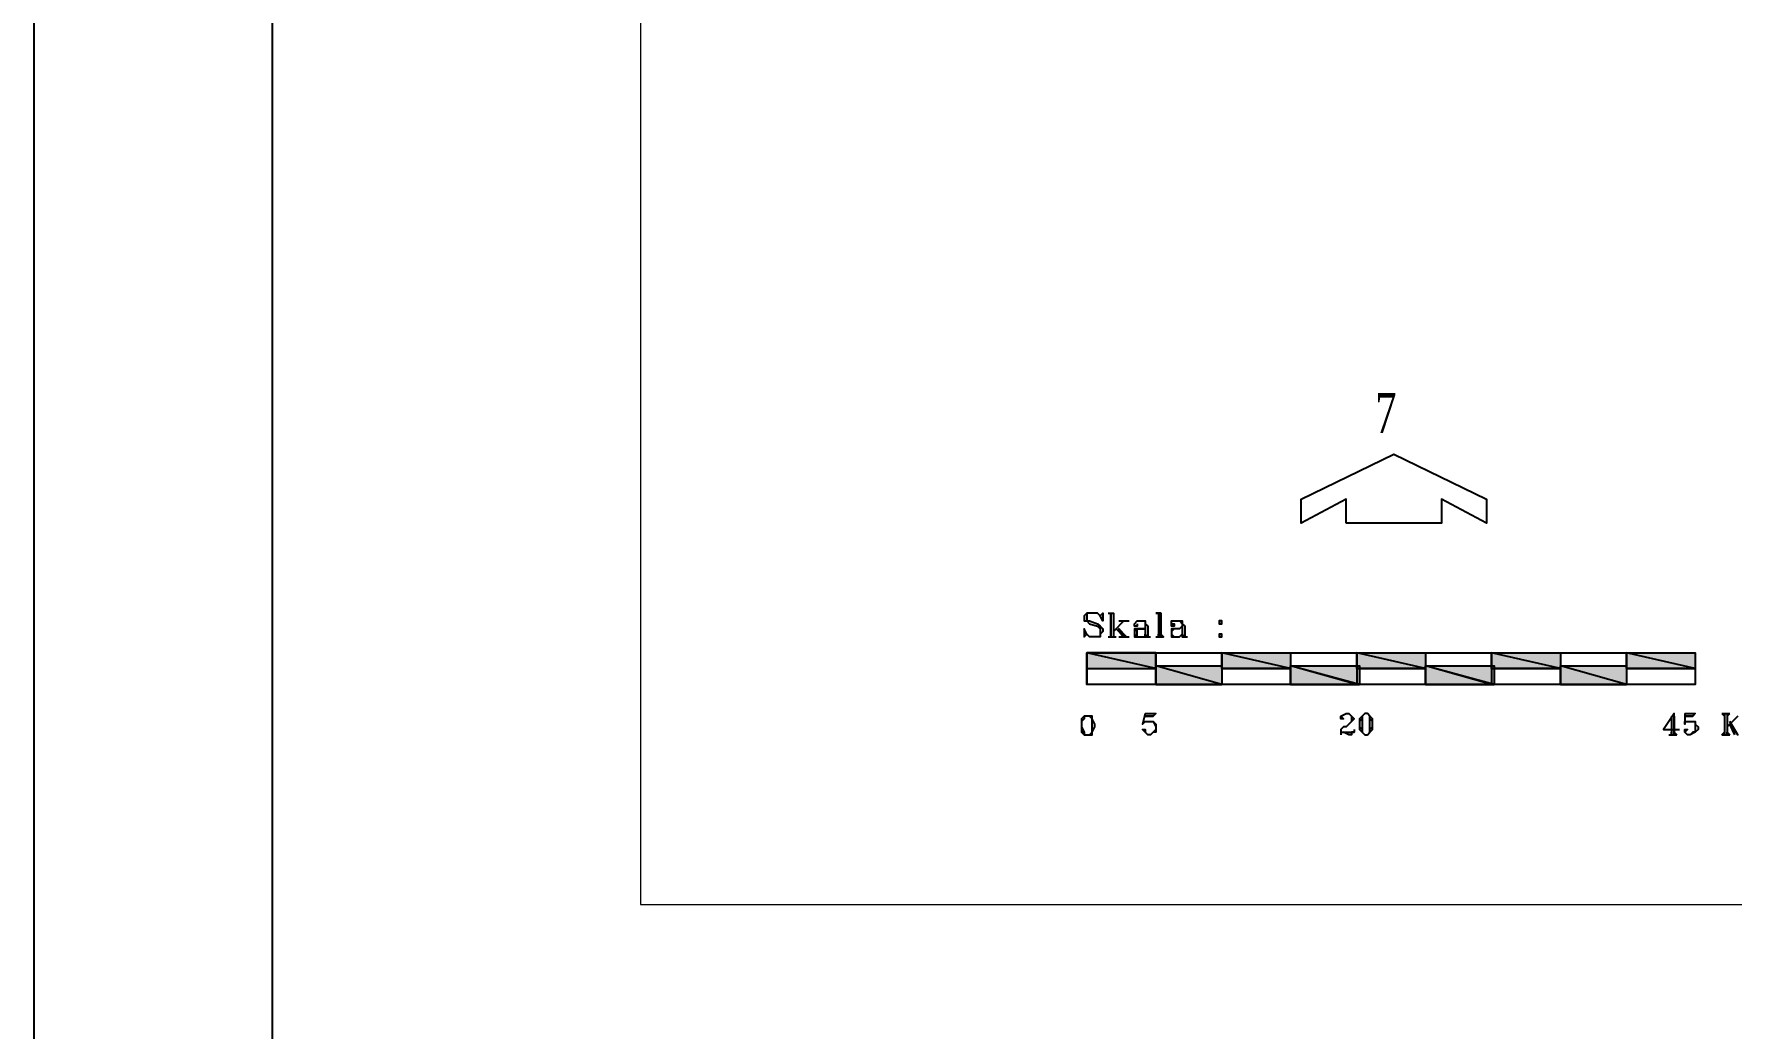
# Model space of a CAD drawing. Header units: millimetres. Extents: x 658 to 813, y 806 to 883.
# Drawn here: x 782.331 to 784.281, y 861.546 to 862.688 of the extents above; entities that cross this region are included whole.
import ezdxf

# ---------------------------------------------------------------- set-up
doc = ezdxf.new("R2010")
doc.units = ezdxf.units.MM
doc.header["$LTSCALE"] = 0.1
doc.linetypes.add('atContinuous2', pattern=[0])
doc.layers.add('arsir', color=14, linetype='Continuous', lineweight=0)
doc.layers.add('new', color=255, linetype='Continuous')
doc.styles.add('Romantic', font='romantic.ttf', dxfattribs={"height": 0.2})

# ---------------------------------------------------------------- blocks, each defined once
blk = doc.blocks.new('LOKASI')
blk.add_lwpolyline([(20620.645, 3407.9194), (20678.101, 3407.9194), (20678.101, 3448.549), (20620.645, 3448.549)], close=True)
at = {"color": 7}
blk.add_lwpolyline([(20621.1598, 3448.0134), (20677.5862, 3448.0134), (20677.5862, 3408.455), (20621.1598, 3408.455)], close=True, dxfattribs=at)

msp = doc.modelspace()

# ---------------------------------------------------------------- hatches: boundary and pattern name
h = msp.add_hatch(color=7)
h.paths.add_polyline_path([(783.5411, 861.9586), (783.6202, 861.9586), (783.5411, 861.9768)], flags=16)
h.paths.add_polyline_path([(783.6202, 861.9586), (783.5411, 861.9768), (783.6202, 861.9768)])
h = msp.add_hatch(color=7)
h.paths.add_polyline_path([(783.6202, 861.9403), (783.6962, 861.9403), (783.6202, 861.9616)], flags=16)
h.paths.add_polyline_path([(783.6962, 861.9403), (783.6202, 861.9616), (783.6962, 861.9616)])
h = msp.add_hatch(color=7)
h.paths.add_polyline_path([(783.6202, 861.9403), (783.6962, 861.9403), (783.6202, 861.9616)], flags=16)
h.paths.add_polyline_path([(783.6962, 861.9403), (783.6202, 861.9616), (783.6962, 861.9616)])
h = msp.add_hatch(color=7)
h.paths.add_polyline_path([(783.6962, 861.9586), (783.7752, 861.9586), (783.6962, 861.9768)], flags=16)
h.paths.add_polyline_path([(783.7752, 861.9586), (783.6962, 861.9768), (783.7752, 861.9768)])
h = msp.add_hatch(color=7)
h.paths.add_polyline_path([(783.7752, 861.9403), (783.8512, 861.9403), (783.7752, 861.9616)], flags=16)
h.paths.add_polyline_path([(783.8512, 861.9403), (783.7752, 861.9616), (783.8512, 861.9616)])
h = msp.add_hatch(color=7)
h.paths.add_polyline_path([(783.7752, 861.9403), (783.8542, 861.9403), (783.7752, 861.9616)], flags=16)
h.paths.add_polyline_path([(783.8542, 861.9403), (783.7752, 861.9616), (783.8542, 861.9616)])
h = msp.add_hatch(color=7)
h.paths.add_polyline_path([(783.8512, 861.9586), (783.9302, 861.9586), (783.8512, 861.9768)], flags=16)
h.paths.add_polyline_path([(783.9302, 861.9586), (783.8512, 861.9768), (783.9302, 861.9768)])
h = msp.add_hatch(color=7)
h.paths.add_polyline_path([(783.9302, 861.9403), (784.0062, 861.9403), (783.9302, 861.9616)], flags=16)
h.paths.add_polyline_path([(784.0062, 861.9403), (783.9302, 861.9616), (784.0062, 861.9616)])
h = msp.add_hatch(color=7)
h.paths.add_polyline_path([(783.9302, 861.9403), (784.0093, 861.9403), (783.9302, 861.9616)], flags=16)
h.paths.add_polyline_path([(784.0093, 861.9403), (783.9302, 861.9616), (784.0093, 861.9616)])
h = msp.add_hatch(color=7)
h.paths.add_polyline_path([(784.0062, 861.9586), (784.0853, 861.9586), (784.0062, 861.9768)], flags=16)
h.paths.add_polyline_path([(784.0853, 861.9586), (784.0062, 861.9768), (784.0853, 861.9768)])
h = msp.add_hatch(color=7)
h.paths.add_polyline_path([(784.0853, 861.9403), (784.1613, 861.9403), (784.0853, 861.9616)], flags=16)
h.paths.add_polyline_path([(784.1613, 861.9403), (784.0853, 861.9616), (784.1613, 861.9616)])
h = msp.add_hatch(color=7)
h.paths.add_polyline_path([(784.0853, 861.9403), (784.1613, 861.9403), (784.0853, 861.9616)], flags=16)
h.paths.add_polyline_path([(784.1613, 861.9403), (784.0853, 861.9616), (784.1613, 861.9616)])
h = msp.add_hatch(color=7)
h.paths.add_polyline_path([(784.1613, 861.9586), (784.2403, 861.9586), (784.1613, 861.9768)], flags=16)
h.paths.add_polyline_path([(784.2403, 861.9586), (784.1613, 861.9768), (784.2403, 861.9768)])

# ---------------------------------------------------------------- linework, layer by layer
at = {"color": 7, "linetype": 'atContinuous2'}
for p, q in [((783.6202, 861.9586), (783.5411, 861.9768)), ((783.5411, 861.9768), (783.5411, 861.9586)), ((783.6202, 861.9586), (783.5411, 861.9768)), ((783.5411, 861.9768), (783.6202, 861.9768)), ((783.5411, 861.9586), (783.6202, 861.9586)), ((783.6202, 861.9768), (783.6202, 861.9586)), ((783.6962, 861.9403), (783.6202, 861.9616)), ((783.6202, 861.9616), (783.6202, 861.9403)), ((783.6962, 861.9403), (783.6202, 861.9616)), ((783.6202, 861.9616), (783.6962, 861.9616)), ((783.6962, 861.9403), (783.6202, 861.9616)), ((783.6202, 861.9616), (783.6202, 861.9403)), ((783.6962, 861.9403), (783.6202, 861.9616)), ((783.6202, 861.9616), (783.6962, 861.9616)), ((783.7752, 861.9586), (783.6962, 861.9768)), ((783.6962, 861.9768), (783.6962, 861.9586)), ((783.7752, 861.9586), (783.6962, 861.9768)), ((783.6962, 861.9768), (783.7752, 861.9768)), ((783.6962, 861.9616), (783.6962, 861.9403)), ((783.6962, 861.9616), (783.6962, 861.9403)), ((783.6962, 861.9586), (783.7752, 861.9586)), ((783.7752, 861.9768), (783.7752, 861.9586)), ((783.8512, 861.9403), (783.7752, 861.9616)), ((783.7752, 861.9616), (783.7752, 861.9403)), ((783.8512, 861.9403), (783.7752, 861.9616)), ((783.7752, 861.9616), (783.8512, 861.9616)), ((783.8542, 861.9403), (783.7752, 861.9616)), ((783.7752, 861.9616), (783.7752, 861.9403)), ((783.8542, 861.9403), (783.7752, 861.9616)), ((783.7752, 861.9616), (783.8542, 861.9616)), ((783.9302, 861.9586), (783.8512, 861.9768)), ((783.8512, 861.9768), (783.8512, 861.9586)), ((783.9302, 861.9586), (783.8512, 861.9768)), ((783.8512, 861.9768), (783.9302, 861.9768)), ((783.8512, 861.9616), (783.8512, 861.9403)), ((783.8512, 861.9586), (783.9302, 861.9586)), ((783.8542, 861.9616), (783.8542, 861.9403)), ((783.9302, 861.9768), (783.9302, 861.9586)), ((784.0062, 861.9403), (783.9302, 861.9616)), ((783.9302, 861.9616), (783.9302, 861.9403)), ((784.0062, 861.9403), (783.9302, 861.9616)), ((783.9302, 861.9616), (784.0062, 861.9616)), ((784.0093, 861.9403), (783.9302, 861.9616)), ((783.9302, 861.9616), (783.9302, 861.9403)), ((784.0093, 861.9403), (783.9302, 861.9616)), ((783.9302, 861.9616), (784.0093, 861.9616)), ((784.0853, 861.9586), (784.0062, 861.9768)), ((784.0062, 861.9768), (784.0062, 861.9586)), ((784.0853, 861.9586), (784.0062, 861.9768)), ((784.0062, 861.9768), (784.0853, 861.9768)), ((784.0062, 861.9616), (784.0062, 861.9403)), ((784.0062, 861.9586), (784.0853, 861.9586)), ((784.0093, 861.9616), (784.0093, 861.9403)), ((784.0853, 861.9768), (784.0853, 861.9586)), ((784.1613, 861.9403), (784.0853, 861.9616)), ((784.0853, 861.9616), (784.0853, 861.9403)), ((784.1613, 861.9403), (784.0853, 861.9616)), ((784.0853, 861.9616), (784.1613, 861.9616)), ((784.1613, 861.9403), (784.0853, 861.9616)), ((784.0853, 861.9616), (784.0853, 861.9403)), ((784.1613, 861.9403), (784.0853, 861.9616)), ((784.0853, 861.9616), (784.1613, 861.9616)), ((784.2403, 861.9586), (784.1613, 861.9768)), ((784.1613, 861.9768), (784.1613, 861.9586)), ((784.2403, 861.9586), (784.1613, 861.9768)), ((784.1613, 861.9768), (784.2403, 861.9768)), ((784.1613, 861.9616), (784.1613, 861.9403)), ((784.1613, 861.9616), (784.1613, 861.9403)), ((784.1613, 861.9586), (784.2403, 861.9586)), ((784.2403, 861.9768), (784.2403, 861.9586)), ((783.6202, 861.9403), (783.6962, 861.9403)), ((783.6202, 861.9403), (783.6962, 861.9403)), ((783.7752, 861.9403), (783.8512, 861.9403)), ((783.7752, 861.9403), (783.8542, 861.9403)), ((783.9302, 861.9403), (784.0062, 861.9403)), ((783.9302, 861.9403), (784.0093, 861.9403)), ((784.0853, 861.9403), (784.1613, 861.9403)), ((784.0853, 861.9403), (784.1613, 861.9403))]:
    msp.add_line(p, q, dxfattribs=at)
at = {"color": 7}
for points in [[(783.839, 862.1258), (783.839, 862.1531), (783.7874, 862.1258), (783.7874, 862.1531), (783.8938, 862.2048), (784.0002, 862.1531), (784.0002, 862.1258), (783.9485, 862.1531), (783.9485, 862.1258), (783.839, 862.1258)], [(783.5563, 862.0194), (783.5594, 862.0224), (783.5594, 862.0133), (783.5563, 862.0194), (783.5533, 862.0224), (783.5502, 862.0224), (783.5472, 862.0224), (783.5411, 862.0224), (783.5381, 862.0194), (783.5381, 862.0133), (783.5411, 862.0133), (783.5442, 862.0102), (783.5533, 862.0072), (783.5563, 862.0042), (783.5563, 861.9981), (783.5563, 861.995)], [(783.5411, 862.0224), (783.5411, 862.0194), (783.5411, 862.0163), (783.5411, 862.0133), (783.5442, 862.0133), (783.5533, 862.0102), (783.5563, 862.0072), (783.5594, 862.0042), (783.5594, 862.0011), (783.5563, 861.9981), (783.5563, 861.995), (783.5502, 861.995), (783.5472, 861.995), (783.5442, 861.995), (783.5411, 861.9981), (783.5381, 862.0042), (783.5381, 861.995), (783.5411, 861.9981)], [(783.5654, 862.0224), (783.5715, 862.0224), (783.5715, 861.995)], [(783.5654, 862.0224), (783.5685, 862.0224), (783.5685, 862.0194)], [(783.5685, 862.0224), (783.5685, 861.995), (783.5685, 862.0224)], [(783.6262, 862.0224), (783.6262, 861.995), (783.6262, 862.0224), (783.6202, 862.0224)], [(783.6202, 862.0224), (783.6232, 862.0224), (783.6232, 862.0194)], [(783.6232, 862.0224), (783.6232, 861.995)], [(783.5411, 862.0133), (783.5442, 862.0102), (783.5533, 862.0072), (783.5563, 862.0072), (783.5563, 862.0042)], [(783.5654, 861.995), (783.5685, 861.995), (783.5685, 861.9981)], [(783.5837, 862.0133), (783.5715, 862.0011)], [(783.5715, 861.9981), (783.5715, 861.995), (783.5746, 861.995)], [(783.5867, 861.995), (783.5776, 862.0042), (783.5837, 861.995), (783.5746, 862.0042)], [(783.5776, 862.0133), (783.5898, 862.0133)], [(783.5806, 862.0133), (783.5837, 862.0133), (783.5867, 862.0133)], [(783.5837, 861.9981), (783.5806, 861.995)], [(783.5806, 861.9981), (783.5867, 861.995)], [(783.5989, 862.0102), (783.5989, 862.0072), (783.5958, 862.0072), (783.5958, 862.0102), (783.5989, 862.0133), (783.605, 862.0133), (783.608, 862.0133), (783.608, 862.0102), (783.611, 862.0072), (783.611, 861.9981), (783.611, 861.995), (783.6141, 861.995)], [(783.608, 862.0072), (783.608, 862.0042), (783.5989, 862.0042), (783.5958, 862.0042), (783.5958, 862.0011), (783.5958, 861.9981), (783.5958, 861.995), (783.5989, 861.995), (783.605, 861.995), (783.608, 861.995), (783.608, 861.9981)], [(783.5989, 862.0042), (783.5958, 862.0011), (783.5958, 861.9981), (783.5989, 861.995), (783.5989, 861.9981), (783.5989, 862.0011), (783.5989, 862.0042), (783.6019, 862.0042), (783.608, 862.0042)], [(783.605, 862.0133), (783.608, 862.0133), (783.608, 862.0102), (783.608, 861.9981), (783.608, 861.995), (783.6141, 861.995)], [(783.608, 862.0102), (783.608, 862.0072), (783.608, 861.9981), (783.611, 861.995)], [(783.6202, 861.995), (783.6232, 861.995), (783.6232, 861.9981)], [(783.6262, 861.9981), (783.6293, 861.995), (783.6262, 861.995)], [(783.6384, 862.0102), (783.6414, 862.0102), (783.6414, 862.0072), (783.6384, 862.0072), (783.6384, 862.0102), (783.6384, 862.0133), (783.6414, 862.0133), (783.6475, 862.0133), (783.6506, 862.0133), (783.6506, 862.0102), (783.6536, 862.0072), (783.6536, 861.9981), (783.6536, 861.995), (783.6566, 861.995)], [(783.6506, 862.0072), (783.6475, 862.0042), (783.6414, 862.0042), (783.6384, 862.0042), (783.6384, 862.0011), (783.6384, 861.9981), (783.6384, 861.995), (783.6414, 861.995), (783.6475, 861.995), (783.6506, 861.9981)], [(783.6384, 862.0042), (783.6384, 862.0011), (783.6384, 861.9981), (783.6384, 861.995)], [(783.6475, 862.0042), (783.6445, 862.0042), (783.6414, 862.0042), (783.6384, 862.0011), (783.6384, 861.9981), (783.6414, 861.995)], [(783.6475, 862.0133), (783.6506, 862.0102), (783.6506, 861.9981), (783.6506, 861.995), (783.6566, 861.995)], [(783.6506, 862.0102), (783.6506, 862.0072), (783.6506, 861.9981), (783.6536, 861.995)], [(783.6931, 862.0133), (783.6931, 862.0102), (783.6962, 862.0102), (783.6962, 862.0133), (783.6931, 862.0133), (783.6931, 862.0102), (783.6962, 862.0102), (783.6962, 862.0133), (783.6931, 862.0133)], [(783.6931, 861.9981), (783.6931, 861.995), (783.6962, 861.995), (783.6962, 861.9981), (783.6931, 861.9981), (783.6931, 861.995), (783.6962, 861.995), (783.6962, 861.9981), (783.6931, 861.9981)], [(783.5654, 861.995), (783.5746, 861.995)], [(783.5776, 861.995), (783.5898, 861.995)], [(783.6202, 861.995), (783.6293, 861.995)], [(783.5411, 861.9768), (783.5411, 861.9586), (783.6202, 861.9586), (783.6202, 861.9768), (783.5411, 861.9768), (784.2403, 861.9768), (784.2403, 861.9403), (783.5411, 861.9403), (783.5411, 861.9768)], [(783.5411, 861.9646), (783.5411, 861.9403)], [(783.6202, 861.9616), (783.6962, 861.9616), (783.6962, 861.9403), (783.6202, 861.9403), (783.6202, 861.9616)], [(783.6202, 861.9616), (783.6962, 861.9616), (783.6962, 861.9403), (783.6202, 861.9403), (783.6202, 861.9616)], [(783.6962, 861.9768), (783.7752, 861.9768), (783.7752, 861.9586), (783.6962, 861.9586), (783.6962, 861.9768)], [(783.7752, 861.9616), (783.8512, 861.9616), (783.8512, 861.9403), (783.7752, 861.9403), (783.7752, 861.9616)], [(783.7752, 861.9616), (783.8542, 861.9616), (783.8542, 861.9403), (783.7752, 861.9403), (783.7752, 861.9616)], [(783.8512, 861.9768), (783.9302, 861.9768), (783.9302, 861.9586), (783.8512, 861.9586), (783.8512, 861.9768)], [(783.9302, 861.9616), (784.0062, 861.9616), (784.0062, 861.9403), (783.9302, 861.9403), (783.9302, 861.9616)], [(783.9302, 861.9616), (784.0093, 861.9616), (784.0093, 861.9403), (783.9302, 861.9403), (783.9302, 861.9616)], [(784.0062, 861.9768), (784.0853, 861.9768), (784.0853, 861.9586), (784.0062, 861.9586), (784.0062, 861.9768)], [(784.0853, 861.9616), (784.1613, 861.9616), (784.1613, 861.9403), (784.0853, 861.9403), (784.0853, 861.9616)], [(784.0853, 861.9616), (784.1613, 861.9616), (784.1613, 861.9403), (784.0853, 861.9403), (784.0853, 861.9616)], [(784.1613, 861.9768), (784.2403, 861.9768), (784.2403, 861.9586), (784.1613, 861.9586), (784.1613, 861.9768)], [(783.5411, 861.9038), (783.5381, 861.9038), (783.535, 861.9008), (783.535, 861.8947), (783.535, 861.8917), (783.535, 861.8856), (783.5381, 861.8826), (783.5411, 861.8826), (783.5442, 861.8826), (783.5472, 861.8826), (783.5472, 861.8856), (783.5502, 861.8917), (783.5502, 861.8947), (783.5472, 861.9008), (783.5472, 861.9038), (783.5442, 861.9038), (783.5411, 861.9038)], [(783.5381, 861.9038), (783.535, 861.9008), (783.535, 861.8978), (783.535, 861.8917), (783.535, 861.8856), (783.5381, 861.8856)], [(783.5411, 861.9038), (783.5381, 861.9038), (783.5381, 861.9008), (783.535, 861.8978), (783.535, 861.8917), (783.5381, 861.8856), (783.5381, 861.8826), (783.5411, 861.8826)], [(783.5442, 861.8826), (783.5472, 861.8856), (783.5472, 861.8917), (783.5472, 861.8978), (783.5472, 861.9008), (783.5442, 861.9038)], [(783.5472, 861.8856), (783.5472, 861.8917), (783.5472, 861.8978), (783.5472, 861.9008), (783.5472, 861.9038)], [(783.608, 861.9069), (783.605, 861.8947), (783.608, 861.8978), (783.611, 861.8978), (783.6141, 861.8978), (783.6171, 861.8978), (783.6202, 861.8947), (783.6202, 861.8917), (783.6202, 861.8886), (783.6202, 861.8856), (783.6171, 861.8856), (783.6141, 861.8826), (783.611, 861.8826), (783.608, 861.8856), (783.605, 861.8886), (783.608, 861.8886), (783.608, 861.8856)], [(783.608, 861.9069), (783.6202, 861.9069), (783.6171, 861.9038), (783.6141, 861.9038), (783.608, 861.9038), (783.6171, 861.9038)], [(783.833, 861.9038), (783.836, 861.9008), (783.833, 861.9008), (783.833, 861.9038), (783.839, 861.9069), (783.8421, 861.9069), (783.8451, 861.9038), (783.8482, 861.9008), (783.8451, 861.8978), (783.8421, 861.8947), (783.839, 861.8917), (783.836, 861.8917), (783.833, 861.8886), (783.833, 861.8856), (783.833, 861.8826)], [(783.8421, 861.9069), (783.8451, 861.9038), (783.8451, 861.9008), (783.8451, 861.8978), (783.8421, 861.8947), (783.839, 861.8917)], [(783.8451, 861.9038), (783.8451, 861.9008), (783.8451, 861.8978)], [(783.8603, 861.9069), (783.8573, 861.9038), (783.8542, 861.9008), (783.8542, 861.8978), (783.8542, 861.8917), (783.8542, 861.8886), (783.8573, 861.8856), (783.8603, 861.8826), (783.8634, 861.8826), (783.8664, 861.8856), (783.8694, 861.8886), (783.8694, 861.8917), (783.8694, 861.8978), (783.8694, 861.9008), (783.8664, 861.9038), (783.8634, 861.9069), (783.8603, 861.9069)], [(783.8573, 861.9038), (783.8573, 861.9008), (783.8542, 861.8978), (783.8542, 861.8917), (783.8573, 861.8886), (783.8573, 861.8856)], [(783.8603, 861.9069), (783.8573, 861.9038), (783.8573, 861.8978), (783.8573, 861.8917), (783.8573, 861.8856), (783.8603, 861.8826)], [(783.8634, 861.8826), (783.8664, 861.8856), (783.8664, 861.8917), (783.8664, 861.8978), (783.8664, 861.9038), (783.8634, 861.9069)], [(783.8664, 861.8856), (783.8664, 861.8886), (783.8694, 861.8917), (783.8694, 861.8978), (783.8664, 861.9008), (783.8664, 861.9038)], [(784.216, 861.8826), (784.216, 861.9069), (784.2039, 861.8886), (784.2221, 861.8886)], [(784.213, 861.9038), (784.213, 861.8826)], [(784.216, 861.9038), (784.216, 861.8856)], [(784.2282, 861.9069), (784.2282, 861.8947), (784.2282, 861.8978), (784.2312, 861.8978), (784.2343, 861.8978), (784.2403, 861.8978), (784.2403, 861.8947), (784.2434, 861.8917), (784.2434, 861.8886), (784.2403, 861.8856), (784.2343, 861.8826), (784.2312, 861.8826), (784.2282, 861.8856), (784.2282, 861.8886), (784.2312, 861.8886), (784.2282, 861.8856)], [(784.2282, 861.9069), (784.2403, 861.9069), (784.2373, 861.9038), (784.2343, 861.9038), (784.2282, 861.9038), (784.2373, 861.9038)], [(784.2707, 861.9069), (784.2799, 861.9069)], [(784.2707, 861.9069), (784.2738, 861.9038), (784.2738, 861.9069)], [(784.2738, 861.9069), (784.2738, 861.8826)], [(784.2738, 861.9038), (784.2738, 861.8856)], [(784.2768, 861.9069), (784.2768, 861.8826)], [(784.2768, 861.9069), (784.2768, 861.9038), (784.2799, 861.9069)], [(784.289, 861.9038), (784.2768, 861.8917)], [(783.6141, 861.8978), (783.6171, 861.8978), (783.6202, 861.8917), (783.6202, 861.8886), (783.6171, 861.8856), (783.6141, 861.8826)], [(783.6202, 861.8947), (783.6202, 861.8917), (783.6202, 861.8886), (783.6202, 861.8856)], [(783.833, 861.8856), (783.836, 861.8856), (783.8421, 861.8856), (783.8451, 861.8856), (783.8482, 861.8856)], [(783.8482, 861.8886), (783.8482, 861.8856), (783.8451, 861.8856), (783.8451, 861.8826), (783.8421, 861.8826), (783.836, 861.8856), (783.8421, 861.8856), (783.8451, 861.8856)], [(784.2099, 861.8826), (784.2191, 861.8826)], [(784.213, 861.8856), (784.213, 861.8826), (784.213, 861.8856)], [(784.216, 861.8826), (784.216, 861.8856), (784.2191, 861.8826)], [(784.2343, 861.8978), (784.2373, 861.8978), (784.2403, 861.8978), (784.2403, 861.8917), (784.2403, 861.8886), (784.2403, 861.8856), (784.2373, 861.8856), (784.2343, 861.8826)], [(784.2403, 861.8947), (784.2403, 861.8917), (784.2403, 861.8886), (784.2403, 861.8856)], [(784.2707, 861.8826), (784.2738, 861.8856), (784.2738, 861.8826)], [(784.2707, 861.8826), (784.2799, 861.8826)], [(784.2768, 861.8826), (784.2768, 861.8856), (784.2799, 861.8826)], [(784.2859, 861.8826), (784.2799, 861.8947), (784.289, 861.8826), (784.2799, 861.8978)]]:
    msp.add_lwpolyline(points, dxfattribs=at)
at = {"layer": 'arsir', "color": 7}
msp.add_lwpolyline([(783.0282, 861.6874), (790.1692, 861.6874), (790.1692, 867.6233), (783.0282, 867.6233)], close=True, dxfattribs=at)

# ---------------------------------------------------------------- block references
at = {"layer": 'new', "color": 7, "xscale": 0.5329260926819188, "yscale": 0.5329260926819188, "zscale": 0.5329260926818719}
msp.add_blockref('LOKASI', (-10206.9488, -967.1635), dxfattribs=at)

# ---------------------------------------------------------------- texts
at = {"color": 7, "style": 'Romantic', "width": 0.7}
msp.add_text('7', height=0.0462, rotation=0.0006, dxfattribs=at).set_placement((783.8725, 862.2291))

doc.saveas('drawing.dxf')
